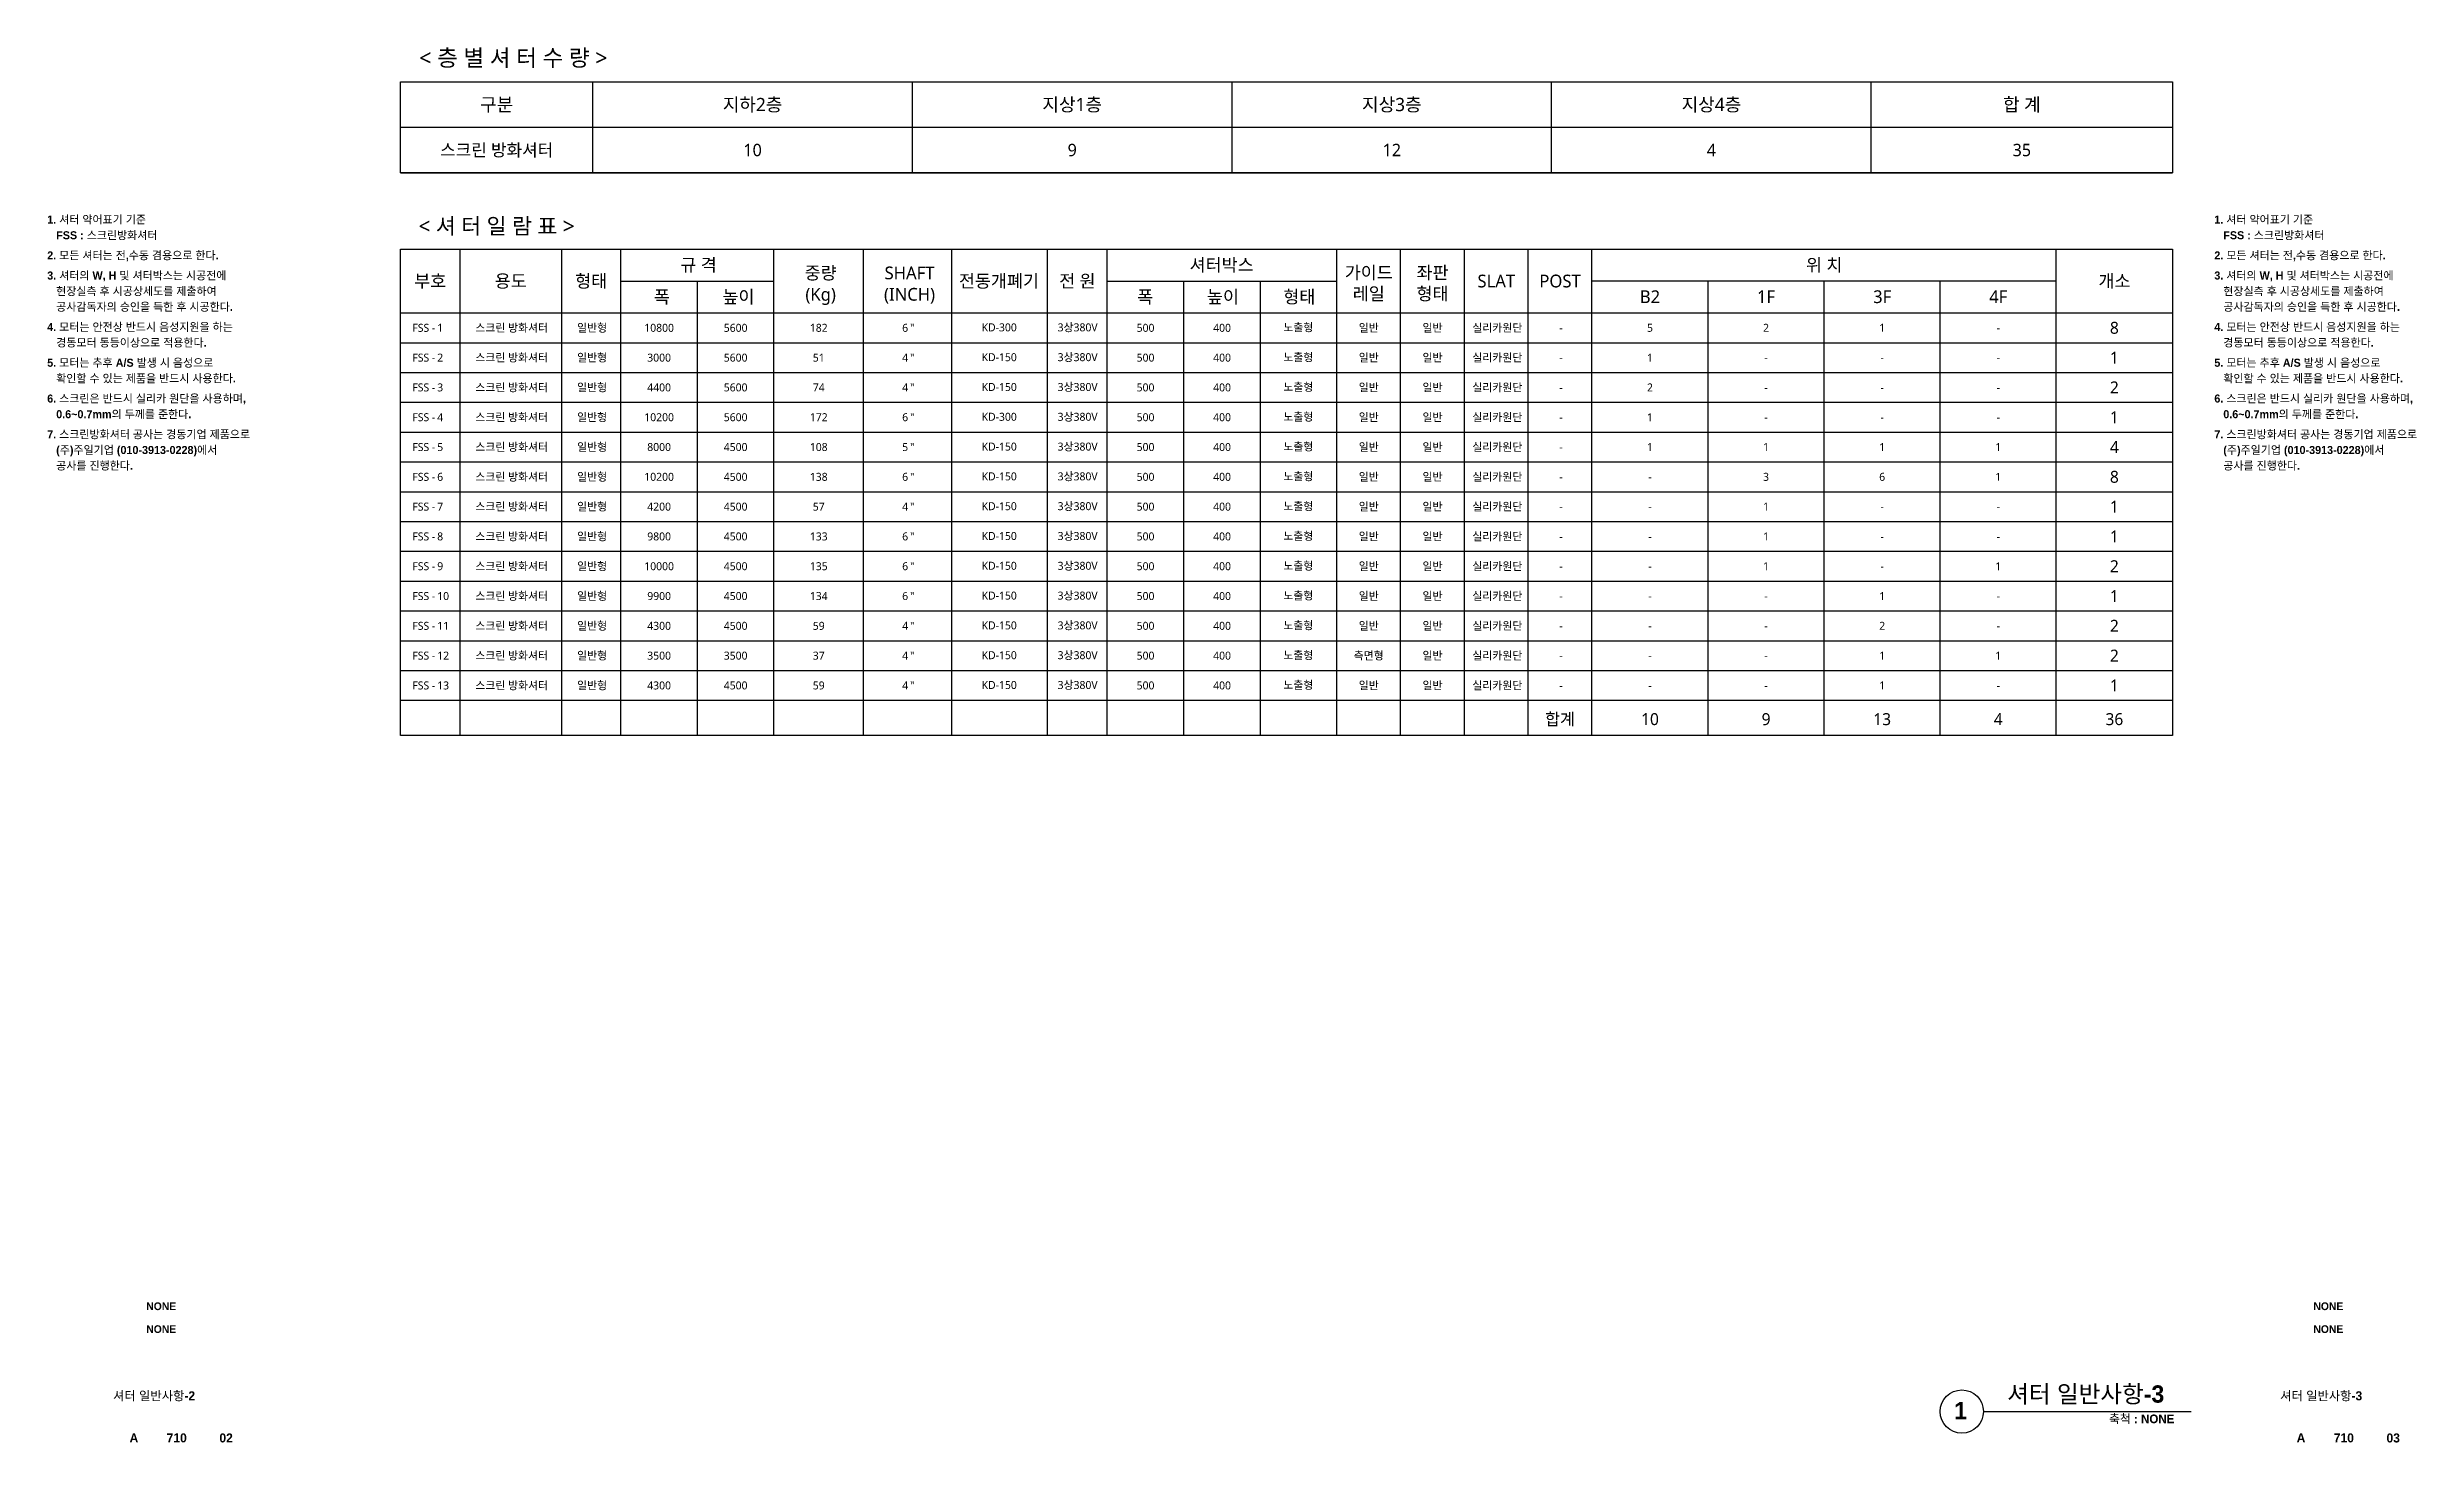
# Model space of a CAD drawing. Header units: millimetres. Extents: x 1817 to 149504, y 1575 to 34020.
# Drawn here: x 94403 to 149504, y 1575 to 34020 of the extents above; entities that cross this region are included whole.
import ezdxf
from ezdxf.enums import TextEntityAlignment as Align

# ---------------------------------------------------------------- set-up
doc = ezdxf.new("R2010")
doc.units = ezdxf.units.MM
doc.header["$LTSCALE"] = 60
doc.header["$MEASUREMENT"] = 0
for name, color, linetype in [('A-ANNO-TEXT1', 7, 'Continuous'), ('A-ST-AXIS-BUB', 7, 'Continuous'), ('BOX', 6, 'Continuous'), ('TEXT', 6, 'Continuous')]:
    doc.layers.add(name, color=color, linetype=linetype)
doc.styles.add('2020음성 1차', font='나눔고딕Bold.ttf')
doc.styles.add('TEXT', font='malgun.ttf')

# ---------------------------------------------------------------- blocks, each defined once
blk = doc.blocks.new('A$C010E6461')
at = {"color": 2, "ltscale": 0.5, "style": '2020음성 1차'}
for s, p in [('1. 셔터 약어표기 기준', (101, 5345)), ('   FSS : 스크린방화셔터', (101, 4995)), ('2. 모든 셔터는 전,수동 겸용으로 한다.', (101, 4545)), ('3. 셔터의 W, H 및 셔터박스는 시공전에', (101, 4095)), ('   현장실측 후 시공상세도를 제출하여', (101, 3745)), ('   공사감독자의 승인을 득한 후 시공한다.', (101, 3395)), ('4. 모터는 안전상 반드시 음성지원을 하는', (101, 2945)), ('   경동모터 동등이상으로 적용한다.', (101, 2595)), ('5. 모터는 추후 A/S 발생 시 음성으로', (101, 2145)), ('   확인할 수 있는 제품을 반드시 사용한다.', (101, 1795)), ('6. 스크린은 반드시 실리카 원단을 사용하며,', (101, 1345)), ('   0.6~0.7mm의 두께를 준한다.', (101, 995)), ('7. 스크린방화셔터 공사는 경동기업 제품으로', (101, 545)), ('   (주)주일기업 (010-3913-0228)에서', (101, 195)), ('   공사를 진행한다.', (101, -155))]:
    blk.add_text(s, height=180, dxfattribs=at).set_placement(p, align=Align.MIDDLE_LEFT)

msp = doc.modelspace()

# ---------------------------------------------------------------- linework, layer by layer
at = {"layer": 'A-ST-AXIS-BUB', "color": 0}
msp.add_line((139429.2, 2297.7), (144257.5, 2297.7), dxfattribs=at)
msp.add_circle((138926.6, 2297.7), 502.6, dxfattribs=at)
at = {"layer": 'BOX'}
for p, q in [((107087.6, 31104.7), (107087.6, 33220)), ((107740.6, 18016.7), (107740.6, 29328)), ((111299.9, 18016.7), (111299.9, 29328)), ((113385.1, 18016.7), (113385.1, 29328)), ((115434.8, 18016.7), (115434.8, 29328)), ((117659.4, 18016.7), (117659.4, 29328)), ((119053.4, 18016.7), (119053.4, 29328)), ((124392.4, 18016.7), (124392.4, 29328)), ((125875.4, 18016.7), (125875.4, 29328)), ((127358.4, 18016.7), (127358.4, 29328)), ((128841.5, 18016.7), (128841.5, 29328)), ((130324.5, 18016.7), (130324.5, 29328)), ((141125.1, 18016.7), (141125.1, 29328)), ((107740.6, 28586.5), (111299.9, 28586.5)), ((109520.2, 18016.7), (109520.2, 28586.5)), ((119053.4, 28586.5), (124392.4, 28586.5)), ((120833, 18016.7), (120833, 28586.5)), ((122612.7, 18016.7), (122612.7, 28586.5)), ((133024.7, 18016.7), (133024.7, 28586.5)), ((135724.8, 18016.7), (135724.8, 28586.5)), ((138425, 18016.7), (138425, 28586.5)), ((102616.9, 27152), (143825.3, 27152)), ((102616.9, 26459), (143825.3, 26459)), ((102616.9, 25766), (143825.3, 25766)), ((102616.9, 25073), (143825.3, 25073)), ((102616.9, 24380), (143825.3, 24380)), ((102616.9, 23687), (143825.3, 23687)), ((102616.9, 23687), (143825.3, 23687)), ((102616.9, 22994), (143825.3, 22994)), ((102616.9, 22301), (143825.3, 22301)), ((102616.9, 21608), (143825.3, 21608)), ((102616.9, 20915), (143825.3, 20915)), ((102616.9, 20222), (143825.3, 20222)), ((102616.9, 19529), (143825.3, 19529)), ((102616.9, 18836), (143825.3, 18836))]:
    msp.add_line(p, q, dxfattribs=at)
for points in [[(114520.7, 31104.7), (114520.7, 33220)], [(121953.9, 31104.7), (121953.9, 33220)], [(129387, 31104.7), (129387, 33220)], [(136820.2, 31104.7), (136820.2, 33220)], [(103998.7, 29328), (103998.7, 18016.7)], [(106358.8, 29328), (106358.8, 18016.7)]]:
    msp.add_lwpolyline(points, dxfattribs=at)
at = {"layer": 'TEXT', "color": 2}
for p, q in [((102616.9, 32162.3), (143825.3, 32162.3)), ((102616.9, 31104.7), (143825.3, 31104.7)), ((102616.9, 27845), (143825.3, 27845))]:
    msp.add_line(p, q, dxfattribs=at)
for points in [[(102616.9, 31104.7), (102616.9, 33220), (143825.3, 33220), (143825.3, 31104.7)], [(102616.9, 18016.7), (102616.9, 29328), (143825.3, 29328), (143825.3, 18016.7)]]:
    msp.add_lwpolyline(points, close=True, dxfattribs=at)
msp.add_lwpolyline([(141125.1, 28586.5), (130324.5, 28586.5)], dxfattribs=at)

# ---------------------------------------------------------------- block references
at = {"layer": 'A-ANNO-TEXT1', "ltscale": 0.5, "xscale": 1.0404590893051, "yscale": 1.0404590893051, "zscale": 1.0404590893051}
for p in [(94294.3, 24454.3), (144694.3, 24454.3)]:
    msp.add_blockref('A$C010E6461', p, dxfattribs=at)

# ---------------------------------------------------------------- texts
at = {"layer": 'A-ANNO-TEXT1', "style": '2020음성 1차'}
for p in [(96703.5, 4746), (147103.5, 4746), (96703.5, 4214.3), (147103.5, 4214.3)]:
    msp.add_text('NONE', height=180, dxfattribs=at).set_placement(p, align=Align.MIDDLE_LEFT)
at = {"layer": 'A-ANNO-TEXT1', "linetype": 'ByBlock', "style": '2020음성 1차'}
for s, p in [('셔터 일반사항-2', (96884.9, 2666.2)), ('셔터 일반사항-3', (147284.9, 2666.2))]:
    msp.add_text(s, height=210, dxfattribs=at).set_placement(p, align=Align.MIDDLE)
at = {"layer": 'A-ANNO-TEXT1', "style": '2020음성 1차'}
msp.add_text('셔터 일반사항-3', height=402.09, dxfattribs=at).set_placement((139980.9, 2503.9))
msp.add_text('1', height=402.1, dxfattribs=at).set_placement((138900.5, 2319.9), align=Align.MIDDLE)
msp.add_text('축척 : NONE', height=201.05, dxfattribs=at).set_placement((143871.3, 2026.1), align=Align.RIGHT)
at = {"layer": 'A-ANNO-TEXT1', "linetype": 'ByBlock', "style": '2020음성 1차'}
for s, p in [('A', (96314.4, 1684.8)), ('710', (97176.8, 1684.8)), ('02', (98403.4, 1683.1)), ('A', (146714.4, 1684.8)), ('710', (147576.8, 1684.8)), ('03', (148803.4, 1683.1))]:
    msp.add_text(s, height=210, dxfattribs=at).set_placement(p, align=Align.MIDDLE_LEFT)
at = {"layer": 'TEXT', "color": 3, "style": 'TEXT'}
for s, height, p in [('< 층 별 셔 터 수 량 >', 384.602, (103049.7, 33584.8)), ('< 셔 터 일 람 표 >', 370.761, (103034.1, 29679.7))]:
    msp.add_text(s, height=height, dxfattribs=at).set_placement(p)
at = {"layer": 'TEXT', "color": 2, "style": 'TEXT'}
for s, height, p in [('구분', 307.68, (104852.2, 32691.2)), ('합 계', 307.68, (140322.8, 32691.2)), ('스크린 방화셔터', 288.45, (104852.2, 31633.5)), ('10', 288.45, (110804.1, 31633.5)), ('9', 288.5, (118237.3, 31633.5)), ('12', 288.45, (125670.5, 31633.5)), ('4', 288.5, (133103.6, 31633.5)), ('35', 288.45, (140322.8, 31633.5)), ('스크린 방화셔터', 185.38, (105201.6, 27498.5)), ('일반형', 185.38, (107072.5, 27498.5)), ('10800', 185.38, (108630.4, 27498.5)), ('5600', 185.38, (110410, 27498.5)), ('182', 185.38, (112342.5, 27498.5)), ('KD-300', 185.38, (116540.2, 27508.7)), ('3상380V', 185.38, (118363.1, 27508.7)), ('500', 185.38, (119943.2, 27498.5)), ('400', 185.38, (121722.9, 27498.5)), ('노출형', 185.38, (123495.6, 27508.7)), ('일반', 185.38, (125133.9, 27498.5)), ('일반', 185.38, (126617.8, 27498.5)), ('실리카원단', 185.38, (128123.7, 27498.5)), ('5', 185.4, (131674.6, 27498.5)), ('2', 185.4, (134374.8, 27498.5)), ('1', 185.4, (137074.9, 27498.5)), ('8', 278.1, (142475.2, 27498.5)), ('-', 185.4, (129606.7, 27498.5)), ('-', 185.4, (139775.1, 27498.5)), ('스크린 방화셔터', 185.38, (105201.6, 26805.5)), ('일반형', 185.38, (107072.5, 26805.5)), ('3000', 185.38, (108630.4, 26805.5)), ('5600', 185.38, (110410, 26805.5)), ('51', 185.38, (112342.5, 26805.5)), ('KD-150', 185.38, (116540.2, 26815.7)), ('3상380V', 185.38, (118363.1, 26815.7)), ('500', 185.38, (119943.2, 26805.5)), ('400', 185.38, (121722.9, 26805.5)), ('노출형', 185.38, (123495.6, 26815.7)), ('일반', 185.38, (125133.9, 26805.5)), ('일반', 185.38, (126617.8, 26805.5)), ('실리카원단', 185.38, (128123.7, 26805.5)), ('-', 185.4, (129606.7, 26805.5)), ('1', 185.4, (131674.6, 26805.5)), ('-', 185.4, (134374.8, 26805.5)), ('-', 185.4, (137074.9, 26805.5)), ('-', 185.4, (139775.1, 26805.5)), ('1', 278.1, (142475.2, 26805.5)), ('스크린 방화셔터', 185.38, (105201.6, 26112.5)), ('일반형', 185.38, (107072.5, 26112.5)), ('4400', 185.38, (108630.4, 26112.5)), ('5600', 185.38, (110410, 26112.5)), ('74', 185.38, (112342.5, 26112.5)), ('KD-150', 185.38, (116540.2, 26122.7)), ('3상380V', 185.38, (118363.1, 26122.7)), ('500', 185.38, (119943.2, 26112.5)), ('400', 185.38, (121722.9, 26112.5)), ('노출형', 185.38, (123495.6, 26122.7)), ('일반', 185.38, (125133.9, 26112.5)), ('일반', 185.38, (126617.8, 26112.5)), ('실리카원단', 185.38, (128123.7, 26112.5)), ('-', 185.4, (129606.7, 26112.5)), ('2', 185.4, (131674.6, 26112.5)), ('-', 185.4, (134374.8, 26112.5)), ('-', 185.4, (137074.9, 26112.5)), ('-', 185.4, (139775.1, 26112.5)), ('2', 278.1, (142475.2, 26112.5)), ('스크린 방화셔터', 185.38, (105201.6, 25419.5)), ('일반형', 185.38, (107072.5, 25419.5)), ('10200', 185.38, (108630.4, 25419.5)), ('5600', 185.38, (110410, 25419.5)), ('172', 185.38, (112342.5, 25419.5)), ('KD-300', 185.38, (116540.2, 25429.7)), ('3상380V', 185.38, (118363.1, 25429.7)), ('500', 185.38, (119943.2, 25419.5)), ('400', 185.38, (121722.9, 25419.5)), ('노출형', 185.38, (123495.6, 25429.7)), ('일반', 185.38, (125133.9, 25419.5)), ('일반', 185.38, (126617.8, 25419.5)), ('실리카원단', 185.38, (128123.7, 25419.5)), ('-', 185.4, (129606.7, 25419.5)), ('1', 185.4, (131674.6, 25419.5)), ('-', 185.4, (134374.8, 25419.5)), ('-', 185.4, (137074.9, 25419.5)), ('-', 185.4, (139775.1, 25419.5)), ('1', 278.1, (142475.2, 25419.5)), ('스크린 방화셔터', 185.38, (105201.6, 24726.5)), ('일반형', 185.38, (107072.5, 24726.5)), ('8000', 185.38, (108630.4, 24726.5)), ('4500', 185.38, (110410, 24726.5)), ('108', 185.38, (112342.5, 24726.5)), ('KD-150', 185.38, (116540.2, 24736.7)), ('3상380V', 185.38, (118363.1, 24736.7)), ('500', 185.38, (119943.2, 24726.5)), ('400', 185.38, (121722.9, 24726.5)), ('노출형', 185.38, (123495.6, 24736.7)), ('일반', 185.38, (125133.9, 24726.5)), ('일반', 185.38, (126617.8, 24726.5)), ('실리카원단', 185.38, (128123.7, 24726.5)), ('1', 185.4, (131674.6, 24726.5)), ('1', 185.4, (134374.8, 24726.5)), ('1', 185.4, (137074.9, 24726.5)), ('1', 185.4, (139775.1, 24726.5)), ('4', 278.1, (142475.2, 24726.5)), ('-', 185.4, (129606.7, 24726.5)), ('스크린 방화셔터', 185.38, (105201.6, 24033.5)), ('일반형', 185.38, (107072.5, 24033.5)), ('10200', 185.38, (108630.4, 24033.5)), ('4500', 185.38, (110410, 24033.5)), ('138', 185.38, (112342.5, 24033.5)), ('KD-150', 185.38, (116540.2, 24043.7)), ('3상380V', 185.38, (118363.1, 24043.7)), ('500', 185.38, (119943.2, 24033.5)), ('400', 185.38, (121722.9, 24033.5)), ('노출형', 185.38, (123495.6, 24043.7)), ('일반', 185.38, (125133.9, 24033.5)), ('일반', 185.38, (126617.8, 24033.5)), ('실리카원단', 185.38, (128123.7, 24033.5)), ('-', 185.4, (129606.7, 24033.5)), ('-', 185.4, (131674.6, 24033.5)), ('3', 185.4, (134374.8, 24033.5)), ('6', 185.4, (137074.9, 24033.5)), ('1', 185.4, (139775.1, 24033.5)), ('8', 278.1, (142475.2, 24033.5)), ('스크린 방화셔터', 185.38, (105201.6, 23340.5)), ('일반형', 185.38, (107072.5, 23340.5)), ('4200', 185.38, (108630.4, 23340.5)), ('4500', 185.38, (110410, 23340.5)), ('57', 185.38, (112342.5, 23340.5)), ('KD-150', 185.38, (116540.2, 23350.7)), ('3상380V', 185.38, (118363.1, 23350.7)), ('500', 185.38, (119943.2, 23340.5)), ('400', 185.38, (121722.9, 23340.5)), ('노출형', 185.38, (123495.6, 23350.7)), ('일반', 185.38, (125133.9, 23340.5)), ('일반', 185.38, (126617.8, 23340.5)), ('실리카원단', 185.38, (128123.7, 23340.5)), ('-', 185.4, (129606.7, 23340.5)), ('-', 185.4, (131674.6, 23340.5)), ('1', 185.4, (134374.8, 23340.5)), ('-', 185.4, (137074.9, 23340.5)), ('-', 185.4, (139775.1, 23340.5)), ('1', 278.1, (142475.2, 23340.5)), ('스크린 방화셔터', 185.38, (105201.6, 22647.5)), ('일반형', 185.38, (107072.5, 22647.5)), ('9800', 185.38, (108630.4, 22647.5)), ('4500', 185.38, (110410, 22647.5)), ('133', 185.38, (112342.5, 22647.5)), ('KD-150', 185.38, (116540.2, 22657.7)), ('3상380V', 185.38, (118363.1, 22657.7)), ('500', 185.38, (119943.2, 22647.5)), ('400', 185.38, (121722.9, 22647.5)), ('노출형', 185.38, (123495.6, 22657.7)), ('일반', 185.38, (125133.9, 22647.5)), ('일반', 185.38, (126617.8, 22647.5)), ('실리카원단', 185.38, (128123.7, 22647.5)), ('-', 185.4, (129606.7, 22647.5)), ('-', 185.4, (131674.6, 22647.5)), ('1', 185.4, (134374.8, 22647.5)), ('-', 185.4, (137074.9, 22647.5)), ('-', 185.4, (139775.1, 22647.5)), ('1', 278.1, (142475.2, 22647.5)), ('스크린 방화셔터', 185.38, (105201.6, 21954.5)), ('일반형', 185.38, (107072.5, 21954.5)), ('10000', 185.38, (108630.4, 21954.5)), ('4500', 185.38, (110410, 21954.5)), ('135', 185.38, (112342.5, 21954.5)), ('KD-150', 185.38, (116540.2, 21964.7)), ('3상380V', 185.38, (118363.1, 21964.7)), ('500', 185.38, (119943.2, 21954.5)), ('400', 185.38, (121722.9, 21954.5)), ('노출형', 185.38, (123495.6, 21964.7)), ('일반', 185.38, (125133.9, 21954.5)), ('일반', 185.38, (126617.8, 21954.5)), ('실리카원단', 185.38, (128123.7, 21954.5)), ('1', 185.4, (134374.8, 21954.5)), ('1', 185.4, (139775.1, 21954.5)), ('2', 278.1, (142475.2, 21954.5)), ('-', 185.4, (129606.7, 21954.5)), ('-', 185.4, (131674.6, 21954.5)), ('-', 185.4, (137074.9, 21954.5)), ('스크린 방화셔터', 185.38, (105201.6, 21261.5)), ('일반형', 185.38, (107072.5, 21261.5)), ('9900', 185.38, (108630.4, 21261.5)), ('4500', 185.38, (110410, 21261.5)), ('134', 185.38, (112342.5, 21261.5)), ('KD-150', 185.38, (116540.2, 21271.7)), ('3상380V', 185.38, (118363.1, 21271.7)), ('500', 185.38, (119943.2, 21261.5)), ('400', 185.38, (121722.9, 21261.5)), ('노출형', 185.38, (123495.6, 21271.7)), ('일반', 185.38, (125133.9, 21261.5)), ('일반', 185.38, (126617.8, 21261.5)), ('실리카원단', 185.38, (128123.7, 21261.5)), ('-', 185.4, (129606.7, 21261.5)), ('-', 185.4, (131674.6, 21261.5)), ('-', 185.4, (134374.8, 21261.5)), ('1', 185.4, (137074.9, 21261.5)), ('-', 185.4, (139775.1, 21261.5)), ('1', 278.1, (142475.2, 21261.5)), ('스크린 방화셔터', 185.38, (105201.6, 20568.5)), ('일반형', 185.38, (107072.5, 20568.5)), ('4300', 185.38, (108630.4, 20568.5)), ('4500', 185.38, (110410, 20568.5)), ('59', 185.38, (112342.5, 20568.5)), ('KD-150', 185.38, (116540.2, 20578.7)), ('3상380V', 185.38, (118363.1, 20578.7)), ('500', 185.38, (119943.2, 20568.5)), ('400', 185.38, (121722.9, 20568.5)), ('노출형', 185.38, (123495.6, 20578.7)), ('일반', 185.38, (125133.9, 20568.5)), ('일반', 185.38, (126617.8, 20568.5)), ('실리카원단', 185.38, (128123.7, 20568.5)), ('-', 185.4, (129606.7, 20568.5)), ('-', 185.4, (131674.6, 20568.5)), ('-', 185.4, (134374.8, 20568.5)), ('2', 185.4, (137074.9, 20568.5)), ('-', 185.4, (139775.1, 20568.5)), ('2', 278.1, (142475.2, 20568.5)), ('스크린 방화셔터', 185.38, (105201.6, 19875.5)), ('일반형', 185.38, (107072.5, 19875.5)), ('3500', 185.38, (108630.4, 19875.5)), ('3500', 185.38, (110410, 19875.5)), ('37', 185.38, (112342.5, 19875.5)), ('KD-150', 185.38, (116540.2, 19885.7)), ('3상380V', 185.38, (118363.1, 19885.7)), ('500', 185.38, (119943.2, 19875.5)), ('400', 185.38, (121722.9, 19875.5)), ('노출형', 185.38, (123495.6, 19885.7)), ('일반', 185.38, (126617.8, 19875.5)), ('실리카원단', 185.38, (128123.7, 19875.5)), ('-', 185.4, (129606.7, 19875.5)), ('-', 185.4, (131674.6, 19875.5)), ('-', 185.4, (134374.8, 19875.5)), ('1', 185.4, (137074.9, 19875.5)), ('1', 185.4, (139775.1, 19875.5)), ('2', 278.1, (142475.2, 19875.5)), ('스크린 방화셔터', 185.38, (105201.6, 19182.5)), ('일반형', 185.38, (107072.5, 19182.5)), ('KD-150', 185.38, (116540.2, 19192.7)), ('3상380V', 185.38, (118363.1, 19192.7)), ('노출형', 185.38, (123495.6, 19192.7)), ('일반', 185.38, (125133.9, 19182.5)), ('일반', 185.38, (126617.8, 19182.5)), ('실리카원단', 185.38, (128123.7, 19182.5)), ('1', 278.1, (142475.2, 19182.5)), ('4300', 185.38, (108630.4, 19182.5)), ('4500', 185.38, (110410, 19182.5)), ('59', 185.38, (112342.5, 19182.5)), ('500', 185.38, (119943.2, 19182.5)), ('400', 185.38, (121722.9, 19182.5)), ('-', 185.4, (129606.7, 19182.5)), ('-', 185.4, (131674.6, 19182.5)), ('-', 185.4, (134374.8, 19182.5)), ('1', 185.4, (137074.9, 19182.5)), ('-', 185.4, (139775.1, 19182.5)), ('합계', 278.07, (129583, 18398.8)), ('10', 278.07, (131674.6, 18398.8)), ('9', 278.1, (134374.8, 18398.8)), ('13', 278.07, (137074.9, 18398.8)), ('4', 278.1, (139775.1, 18398.8)), ('36', 278.07, (142475.2, 18398.8))]:
    msp.add_text(s, height=height, dxfattribs=at).set_placement(p, align=Align.MIDDLE_CENTER)
at = {"layer": 'TEXT', "style": 'TEXT'}
for s, height, p in [('지하2층', 307.68, (110804.1, 32691.2)), ('지상1층', 307.68, (118237.3, 32691.2)), ('지상3층', 307.68, (125670.5, 32691.2)), ('지상4층', 307.68, (133103.6, 32691.2)), ('부호', 296.61, (103307.8, 28586.5)), ('용도', 296.61, (105178.7, 28586.5)), ('형태', 296.61, (107049.7, 28586.5)), ('규 격', 296.61, (109546.9, 28961.3)), ('중량', 296.61, (112386.7, 28775)), ('SHAFT', 296.61, (114454.2, 28775)), ('전동개폐기', 296.61, (116533.5, 28586.5)), ('전 원', 296.61, (118356.4, 28586.5)), ('셔터박스', 296.61, (121712.6, 28961.3)), ('가이드', 296.61, (125133.9, 28782.1)), ('좌판', 296.61, (126616.9, 28782.1)), ('SLAT', 296.61, (128100, 28586.5)), ('POST', 296.61, (129583, 28586.5)), ('위 치', 296.61, (135724.8, 28957.2)), ('개소', 296.61, (142475.2, 28586.5)), ('폭', 296.6, (108695.4, 28219.7)), ('높이', 296.61, (110475, 28219.7)), ('(Kg)', 296.61, (112386.7, 28277.8)), ('(INCH)', 296.61, (114454.2, 28277.8)), ('폭', 296.6, (119934.1, 28219.7)), ('높이', 296.61, (121742.8, 28219.7)), ('형태', 296.61, (123519.1, 28219.7)), ('레일', 296.61, (125133.9, 28293)), ('형태', 296.61, (126616.9, 28293)), ('B2', 296.61, (131674.6, 28222.3)), ('1F', 296.61, (134374.8, 28222.3)), ('3F', 296.61, (137074.9, 28222.3)), ('4F', 296.61, (139775.1, 28222.3))]:
    msp.add_text(s, height=height, dxfattribs=at).set_placement(p, align=Align.MIDDLE_CENTER)
at = {"layer": 'TEXT', "color": 2, "style": 'TEXT'}
for s, height, p in [('FSS -', 185.38, (103423.3, 27498.5)), ('6', 185.4, (114421.5, 27498.5)), ('FSS -', 185.38, (103423.3, 26805.5)), ('4', 185.4, (114421.5, 26805.5)), ('FSS -', 185.38, (103423.3, 26112.5)), ('4', 185.4, (114421.5, 26112.5)), ('FSS -', 185.38, (103423.3, 25419.5)), ('6', 185.4, (114421.5, 25419.5)), ('FSS -', 185.38, (103423.3, 24726.5)), ('5', 185.4, (114421.5, 24726.5)), ('FSS -', 185.38, (103423.3, 24033.5)), ('6', 185.4, (114421.5, 24033.5)), ('FSS -', 185.38, (103423.3, 23340.5)), ('4', 185.4, (114421.5, 23340.5)), ('FSS -', 185.38, (103423.3, 22647.5)), ('6', 185.4, (114421.5, 22647.5)), ('FSS -', 185.38, (103423.3, 21954.5)), ('6', 185.4, (114421.5, 21954.5)), ('FSS -', 185.38, (103423.3, 21261.5)), ('6', 185.4, (114421.5, 21261.5)), ('FSS -', 185.38, (103423.3, 20568.5)), ('4', 185.4, (114421.5, 20568.5)), ('FSS -', 185.38, (103423.3, 19875.5)), ('4', 185.4, (114421.5, 19875.5)), ('FSS -', 185.38, (103423.3, 19182.5)), ('4', 185.4, (114421.5, 19182.5))]:
    msp.add_text(s, height=height, dxfattribs=at).set_placement(p, align=Align.MIDDLE_RIGHT)
for s, height, p in [('1', 185.4, (103469.5, 27498.5)), ('"', 185.4, (114467.7, 27498.5)), ('2', 185.4, (103469.5, 26805.5)), ('"', 185.4, (114467.7, 26805.5)), ('3', 185.4, (103469.5, 26112.5)), ('"', 185.4, (114467.7, 26112.5)), ('4', 185.4, (103469.5, 25419.5)), ('"', 185.4, (114467.7, 25419.5)), ('5', 185.4, (103469.5, 24726.5)), ('"', 185.4, (114467.7, 24726.5)), ('6', 185.4, (103469.5, 24033.5)), ('"', 185.4, (114467.7, 24033.5)), ('7', 185.4, (103469.5, 23340.5)), ('"', 185.4, (114467.7, 23340.5)), ('8', 185.4, (103469.5, 22647.5)), ('"', 185.4, (114467.7, 22647.5)), ('9', 185.4, (103469.5, 21954.5)), ('"', 185.4, (114467.7, 21954.5)), ('10', 185.38, (103469.5, 21261.5)), ('"', 185.4, (114467.7, 21261.5)), ('11', 185.38, (103469.5, 20568.5)), ('"', 185.4, (114467.7, 20568.5)), ('12', 185.38, (103469.5, 19875.5)), ('"', 185.4, (114467.7, 19875.5)), ('13', 185.38, (103469.5, 19182.5)), ('"', 185.4, (114467.7, 19182.5))]:
    msp.add_text(s, height=height, dxfattribs=at).set_placement(p, align=Align.MIDDLE_LEFT)
at = {"layer": 'TEXT', "color": 1, "style": 'TEXT'}
msp.add_text('측면형', height=185.38, dxfattribs=at).set_placement((125133.9, 19875.5), align=Align.MIDDLE_CENTER)

doc.saveas('drawing.dxf')
